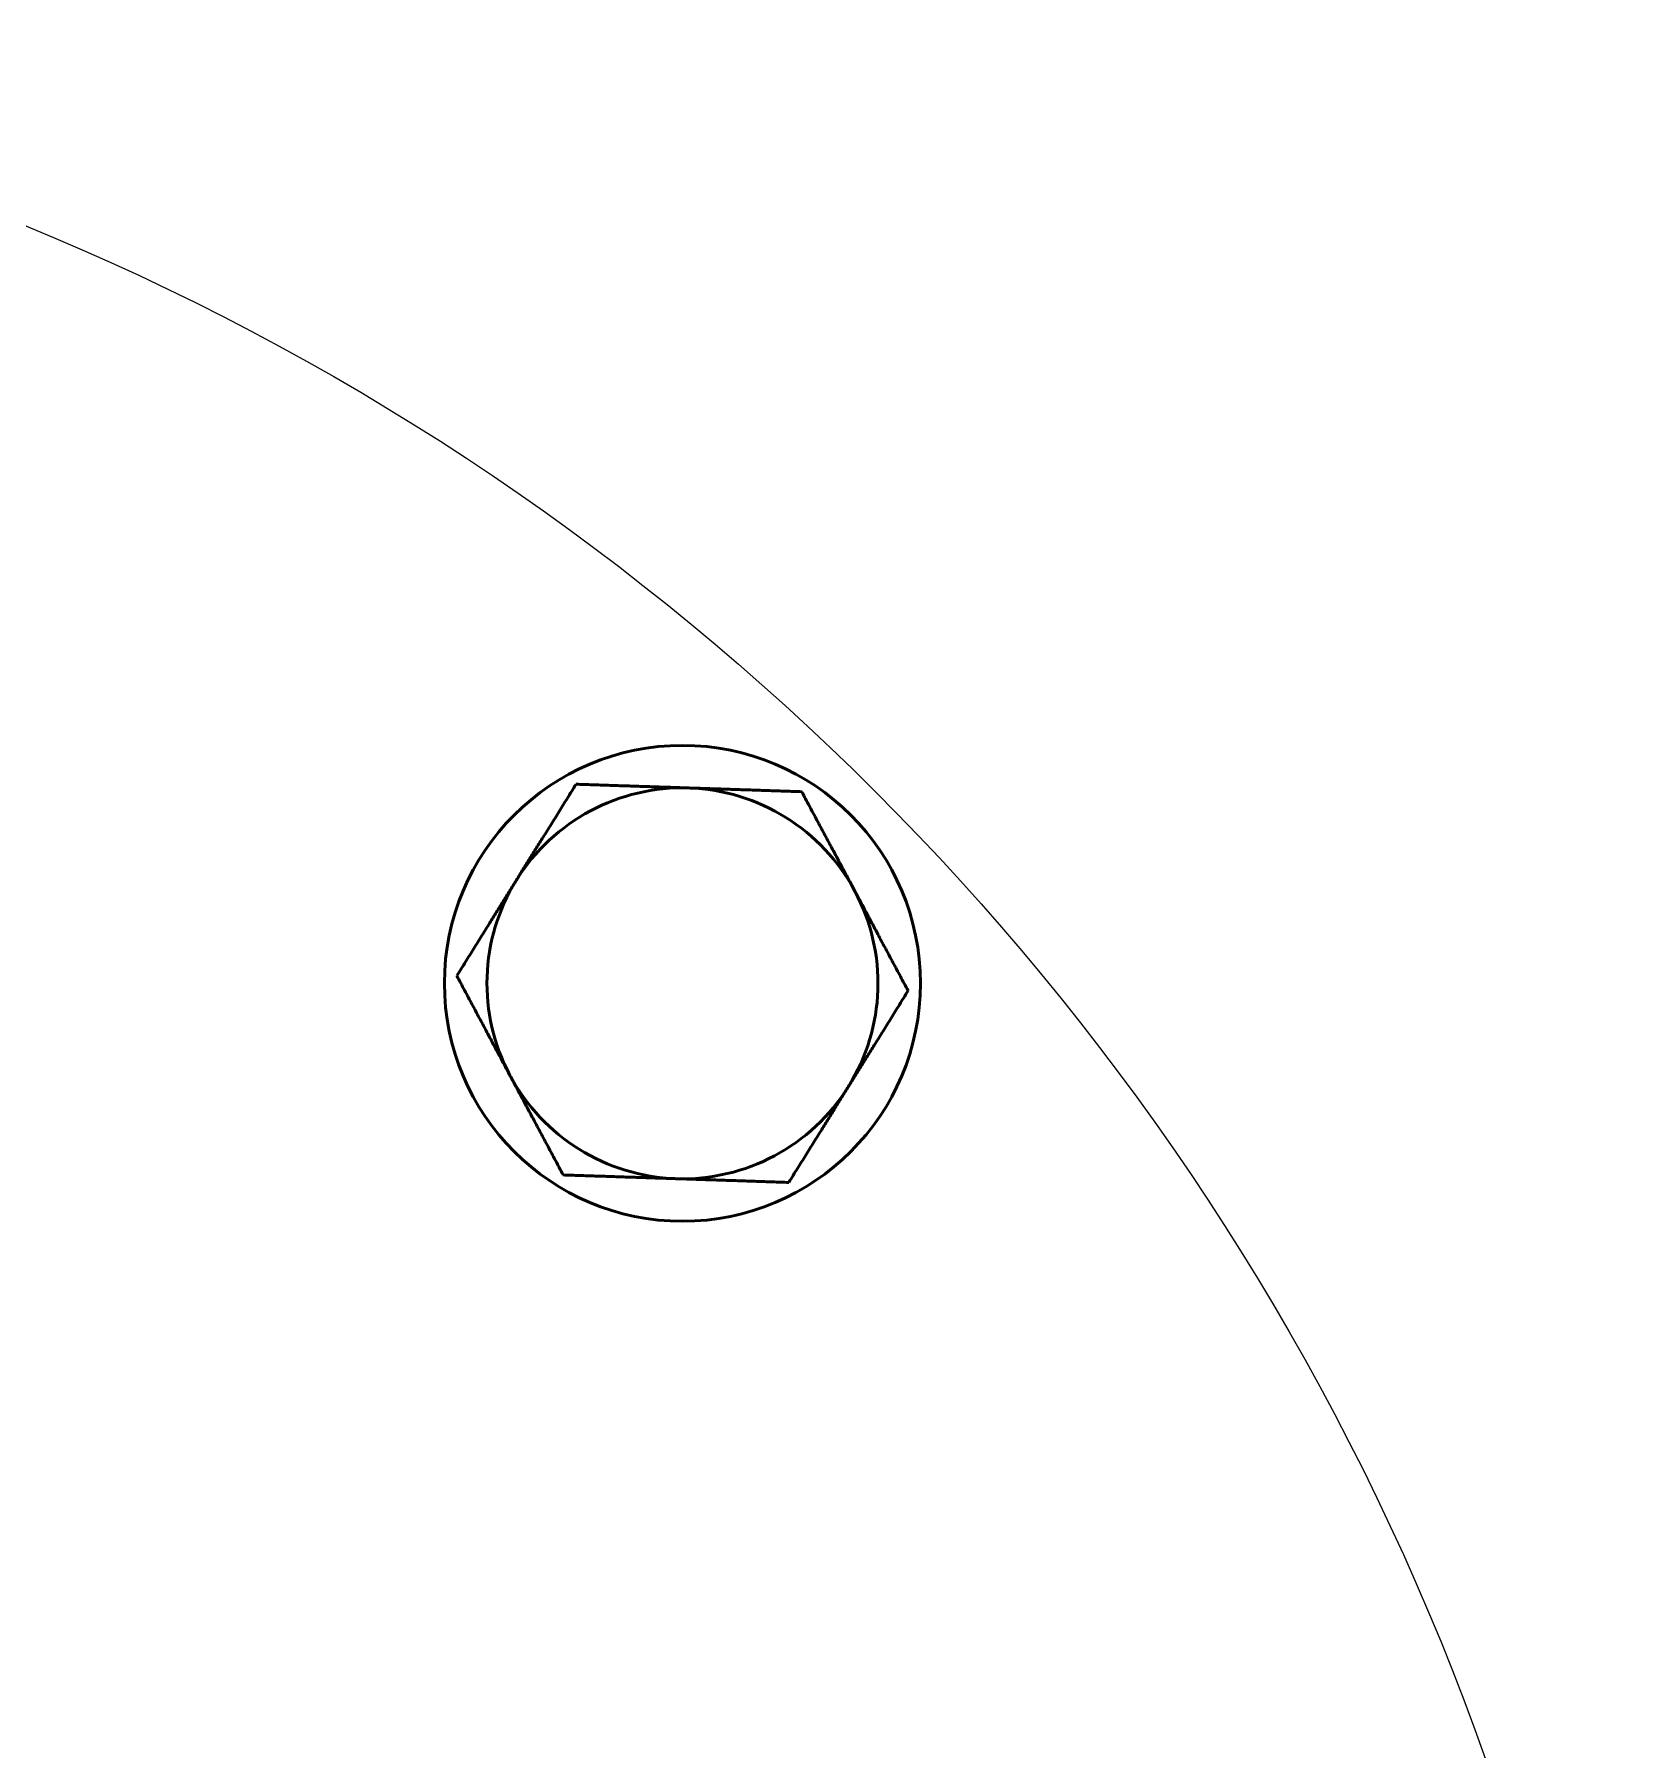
# Model space of a CAD drawing. Header units: inches. Extents: x 17 to 469, y 7 to 301.
# Drawn here: x 241.9 to 247.77, y 94.95 to 101.26 of the extents above; entities that cross this region are included whole.
import ezdxf

# ---------------------------------------------------------------- set-up
doc = ezdxf.new("R2010")
doc.units = ezdxf.units.IN
doc.header["$LTSCALE"] = 14
doc.header["$MEASUREMENT"] = 0
doc.layers.add('Visible (ANSI)', color=7, linetype='Continuous', lineweight=50)

msp = doc.modelspace()

# ---------------------------------------------------------------- linework, layer by layer
at = {"layer": 'Visible (ANSI)', "linetype": 'Continuous', "lineweight": 18}
msp.add_circle((238.271774, 91.759211), 9.5, dxfattribs=at)
at = {"layer": 'Visible (ANSI)'}
msp.add_circle((244.282181, 97.769619), 0.875, dxfattribs=at)
for start, end in [(88.1057429, 148.1057429), (28.1057429, 88.1057429), (148.1057429, 208.1057429), (328.1057429, 28.1057429), (208.1057429, 268.1057429), (268.1057429, 328.1057429)]:
    msp.add_arc((244.282181, 97.769619), 0.71875, start, end, dxfattribs=at)
for points, weights in [([(243.671945, 98.149373), (243.773699, 98.312885), (243.891196, 98.501693)], [1, 1.04314139574, 1.01001874936]), ([(243.891196, 98.501693), (244.113456, 98.494342), (244.305939, 98.487976)], [1.01001874936, 1.04314139574, 1]), ([(244.305939, 98.487976), (244.498423, 98.48161), (244.720683, 98.474259)], [1, 1.04314139574, 1.01001874936]), ([(244.720683, 98.474259), (244.825447, 98.278101), (244.916176, 98.108222)], [1.01001874936, 1.04314139574, 1]), ([(243.452694, 97.797053), (243.57019, 97.985861), (243.671945, 98.149373)], [1.01001874936, 1.04314139574, 1]), ([(244.916176, 98.108222), (245.006904, 97.938344), (245.111669, 97.742185)], [1, 1.04314139574, 1.01001874936]), ([(243.648186, 97.431016), (243.557458, 97.600894), (243.452694, 97.797053)], [1, 1.04314139574, 1.01001874936]), ([(245.111669, 97.742185), (244.994172, 97.553378), (244.892418, 97.389865)], [1.01001874936, 1.04314139574, 1]), ([(243.843679, 97.064979), (243.738915, 97.261137), (243.648186, 97.431016)], [1.01001874936, 1.04314139574, 1]), ([(244.892418, 97.389865), (244.790663, 97.226353), (244.673167, 97.037545)], [1, 1.04314139574, 1.01001874936]), ([(244.258423, 97.051262), (244.06594, 97.057628), (243.843679, 97.064979)], [1, 1.04314139574, 1.01001874936]), ([(244.673167, 97.037545), (244.450906, 97.044896), (244.258423, 97.051262)], [1.01001874936, 1.04314139574, 1])]:
    msp.add_rational_spline(points, weights, degree=2, dxfattribs=at)

doc.saveas('drawing.dxf')
